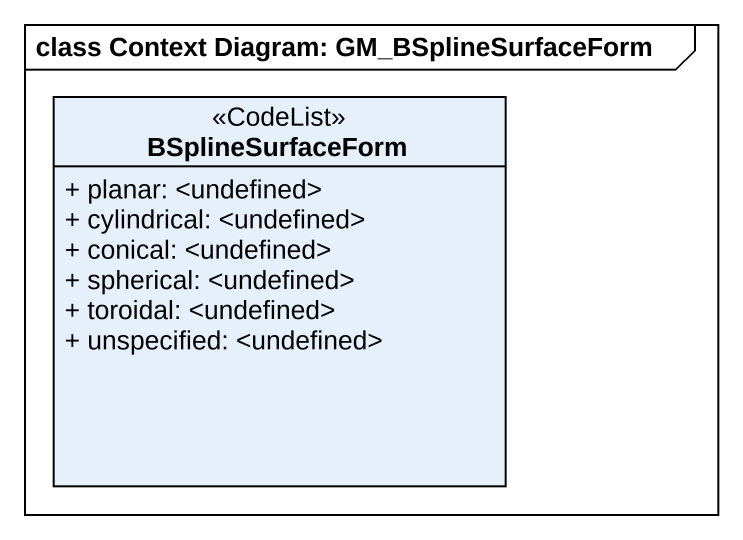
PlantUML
@startuml
mainframe class Context Diagram: GM_BSplineSurfaceForm
hide circle
hide empty members
skinparam classAttributeIconSize 0
class BSplineSurfaceForm <<CodeList>> {
  + planar: <undefined>
  + cylindrical: <undefined>
  + conical: <undefined>
  + spherical: <undefined>
  + toroidal: <undefined>
  + unspecified: <undefined>
}
@enduml
